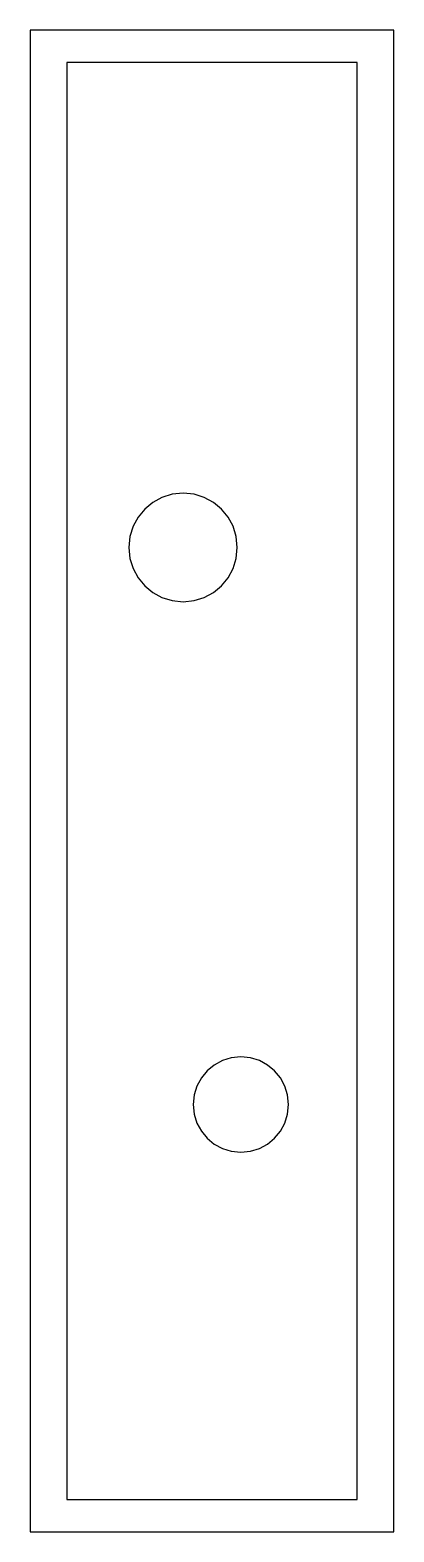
# Model space of a CAD drawing. Extents: x 0 to 26, y 0 to 107.
import ezdxf

# ---------------------------------------------------------------- set-up
doc = ezdxf.new("R2010")
doc.units = 0
doc.layers.get('0').update_dxf_attribs({"linetype": 'CONTINUOUS'})
doc.layers.add('Layer_1', color=7, linetype='CONTINUOUS')

msp = doc.modelspace()

# ---------------------------------------------------------------- linework, layer by layer
at = {"color": 7}
for points in [[(7.178279, 70.232136), (7.256802, 69.453248), (7.481998, 68.727804), (7.838327, 68.071307), (8.31025, 67.499333), (8.882227, 67.027418), (9.538716, 66.671073), (10.264174, 66.445882), (11.04306, 66.367331), (11.821947, 66.445882), (12.547405, 66.671073), (13.203891, 67.027418), (13.775866, 67.499333), (14.247789, 68.071307), (14.604123, 68.727804), (14.829316, 69.453248), (14.907839, 70.232136), (14.829316, 71.011038), (14.604123, 71.736482), (14.247791, 72.392979), (13.77587, 72.964953), (13.203893, 73.436868), (12.547405, 73.793213), (11.821947, 74.018404), (11.04306, 74.096955), (10.264174, 74.018404), (9.538716, 73.793213), (8.882227, 73.436868), (8.31025, 72.964953), (7.838327, 72.392979), (7.481996, 71.736482), (7.256802, 71.011038), (7.178279, 70.232136), (7.178279, 70.232136), (7.178279, 70.232136), (7.178279, 70.232136), (7.178279, 70.232136), (7.178279, 70.232136), (7.178279, 70.232136), (7.178279, 70.232136), (7.178279, 70.232136), (7.178279, 70.232136), (7.178279, 70.232136)], [(11.767865, 30.566344), (11.836856, 29.881995), (12.034719, 29.244605), (12.347797, 28.66779), (12.762439, 28.165243), (13.264992, 27.75061), (13.841797, 27.437519), (14.4792, 27.239656), (15.163547, 27.170641), (15.847894, 27.239656), (16.485297, 27.437519), (17.062101, 27.75061), (17.564651, 28.165243), (17.979293, 28.66779), (18.292376, 29.244605), (18.490235, 29.881995), (18.559227, 30.566344), (18.490235, 31.250705), (18.292376, 31.888095), (17.979295, 32.46491), (17.564654, 32.967457), (17.062103, 33.382092), (16.485297, 33.695181), (15.847894, 33.893044), (15.163547, 33.962059), (14.4792, 33.893044), (13.841797, 33.695181), (13.264992, 33.382092), (12.762439, 32.967457), (12.347797, 32.46491), (12.034717, 31.888095), (11.836856, 31.250705), (11.767865, 30.566344), (11.767865, 30.566344), (11.767865, 30.566344), (11.767865, 30.566344), (11.767865, 30.566344), (11.767865, 30.566344), (11.767865, 30.566344), (11.767865, 30.566344), (11.767865, 30.566344), (11.767865, 30.566344), (11.767865, 30.566344)]]:
    msp.add_lwpolyline(points, close=True, dxfattribs=at)
at = {"layer": 'Layer_1', "color": 7}
for points in [[(26.066245, 107.066248), (0.141111, 107.066248), (0.141111, 0.141112), (26.066245, 0.141112), (26.066245, 107.066248), (26.066245, 107.066248), (26.066245, 107.066248), (26.066245, 107.066248), (26.066245, 107.066248), (26.066245, 107.066248), (26.066245, 107.066248), (26.066245, 107.066248), (26.066245, 107.066248), (26.066245, 107.066248), (26.066245, 107.066248)], [(23.45033, 104.752714), (2.757026, 104.752714), (2.757026, 2.454657), (23.45033, 2.454657), (23.45033, 104.752714), (23.45033, 104.752714), (23.45033, 104.752714), (23.45033, 104.752714), (23.45033, 104.752714), (23.45033, 104.752714), (23.45033, 104.752714), (23.45033, 104.752714), (23.45033, 104.752714), (23.45033, 104.752714), (23.45033, 104.752714)]]:
    msp.add_lwpolyline(points, close=True, dxfattribs=at)

doc.saveas('drawing.dxf')
